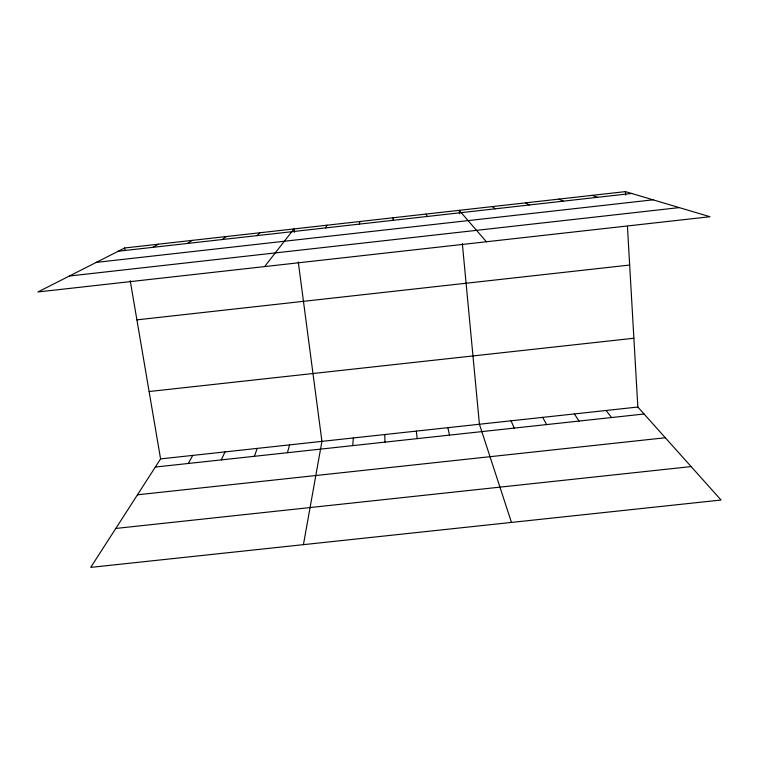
<?xml version="1.0" encoding="UTF-8"?>
<svg xmlns="http://www.w3.org/2000/svg" width="759" height="759" viewBox="0 0 759 759"><rect width="100%" height="100%" fill="white"/><g stroke="black" fill="none" stroke-linecap="round" stroke-linejoin="round"><path stroke-width="1.14" d="M352.726 445.628L353.362 437.952M303.429 544.658L321.93 441.368L298.278 262.007M359.405 224.104L359.908 221.505M287.424 452.715L289.587 444.878M254.341 456.301L257.282 448.389M221.296 459.888L225.006 451.899M325.564 227.909L326.892 225.214M188.298 463.474L192.777 455.4M130.235 280.707L160.585 458.901L90.719 567.381L721.05 500.029L637.835 407.033L627.437 226.315M264.625 266.589L293.923 228.933L294.369 232.349M256.969 235.632L259.986 232.747M222.226 239.54L226.097 236.561M187.52 243.44L192.245 240.375M152.863 247.339L158.432 244.18M124.666 247.984L37.95 291.959L709.988 216.732L625.444 191.619L124.666 247.984L125.064 250.318M118.252 251.238L631.687 193.469M96.27 262.386L653.072 199.826M69.401 276.01L679.267 207.605M136.905 319.862L629.666 265.043M149.115 391.53L633.879 338.248M160.585 458.901L637.835 407.033M155.339 467.051L644.068 414.006M137.464 494.802L665.32 437.753M115.795 528.444L691.126 466.586M592.115 195.367L597.504 197.312M558.823 199.114L563.368 201.154M525.57 202.852L529.27 204.996M492.363 206.59L495.21 208.82M486.415 241.76L459.186 210.328L459.518 213.772M606.08 410.486L611.545 417.535M574.364 413.93L579.06 421.055M542.685 417.374L546.613 424.575M426.055 214.057L427.232 216.476M511.044 420.818L514.204 428.095M511.462 522.429L479.432 424.253L462.345 243.639M447.857 427.678L449.499 435.116M392.963 217.786L393.295 220.29M416.321 431.112L417.203 438.626M625.444 191.619L625.644 195.082M384.822 434.527L384.946 442.127"/></g></svg>
